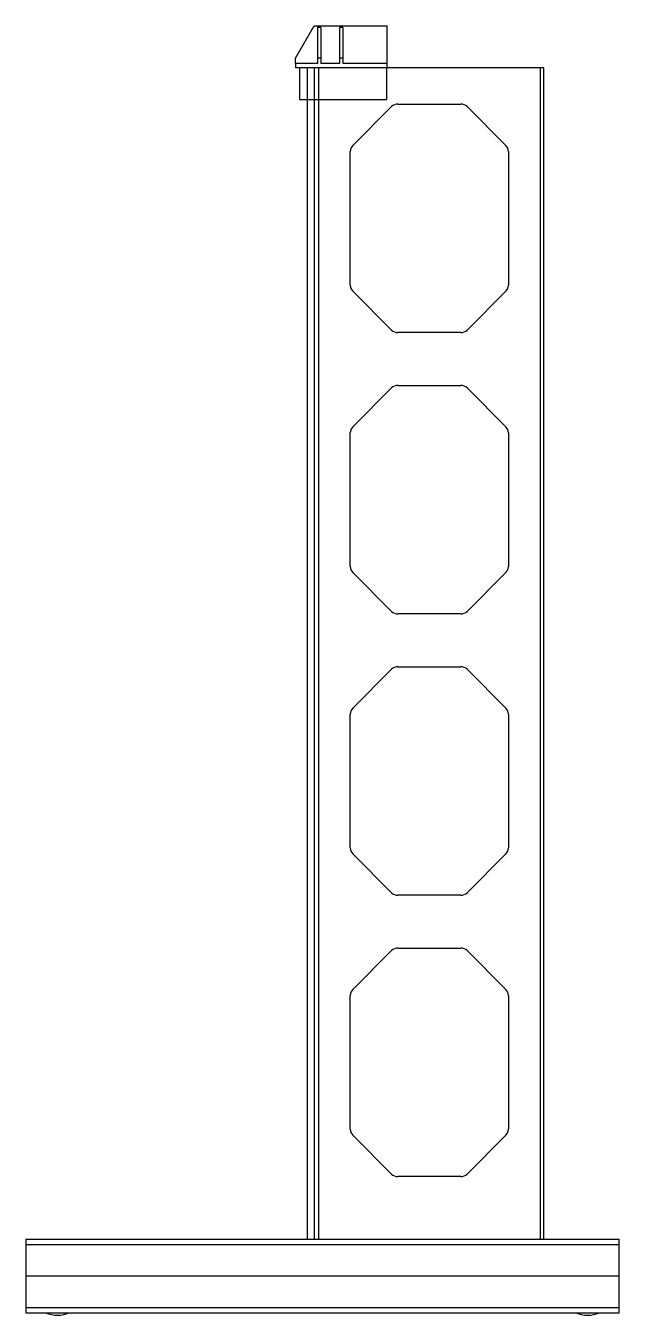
# Model space of a CAD drawing. Extents: x -1048 to 2327, y -655 to 6678.
import ezdxf

# ---------------------------------------------------------------- set-up
doc = ezdxf.new("R2010")
doc.units = 0
doc.header["$MEASUREMENT"] = 0
doc.layers.get('0').update_dxf_attribs({"linetype": 'CONTINUOUS'})

msp = doc.modelspace()

# ---------------------------------------------------------------- linework, layer by layer
at = {"color": 7, "linetype": 'CONTINUOUS'}
for p, q in [((485.5, 6493.5), (592, 6678)), ((592, 6678), (1005.5, 6678)), ((1005.5, 6678), (1005.5, 6463)), ((630.5, 6668), (610.5, 6668)), ((610.5, 6668), (610.5, 6493)), ((630.5, 6668), (630.5, 6493)), ((755.5, 6668), (735.5, 6668)), ((735.5, 6668), (735.5, 6493)), ((755.5, 6668), (755.5, 6493)), ((485.5, 6463), (485.5, 6493.5)), ((485.5, 6463), (485.5, 6438)), ((610.5, 6463), (485.5, 6463)), ((630.5, 6493), (610.5, 6493)), ((610.5, 6493), (610.5, 6463)), ((630.5, 6493), (630.5, 6463)), ((735.5, 6463), (630.5, 6463)), ((755.5, 6493), (735.5, 6493)), ((735.5, 6493), (735.5, 6463)), ((755.5, 6493), (755.5, 6463)), ((1005.5, 6463), (755.5, 6463)), ((1005.5, 6463), (1005.5, 6438)), ((1005.5, 6438), (485.5, 6438)), ((510.5, 6258), (510.5, 6438)), ((553, 6438), (553, -222)), ((592, 6438), (592, -222)), ((617, 6438), (617, -222)), ((1005.5, 6258), (1005.5, 6438)), ((1897, 6438), (1005.5, 6438)), ((1877, 6438), (1877, -222)), ((1897, 6438), (1897, -222)), ((510.5, 6258), (1005.5, 6258)), ((811.6, 5997.6), (1032.4, 6218.4)), ((1067.7, 6233), (1426.3, 6233)), ((1461.6, 6218.4), (1682.4, 5997.6)), ((797, 5203.7), (797, 5962.3)), ((1697, 5962.3), (1697, 5203.7)), ((1032.4, 4947.6), (811.6, 5168.4)), ((1682.4, 5168.4), (1461.6, 4947.6)), ((1426.3, 4933), (1067.7, 4933)), ((1067.7, 4633), (1426.3, 4633)), ((811.6, 4397.6), (1032.4, 4618.4)), ((1461.6, 4618.4), (1682.4, 4397.6)), ((797, 3603.7), (797, 4362.3)), ((1697, 4362.3), (1697, 3603.7)), ((1032.4, 3347.6), (811.6, 3568.4)), ((1682.4, 3568.4), (1461.6, 3347.6)), ((1426.3, 3333), (1067.7, 3333)), ((811.6, 2797.6), (1032.4, 3018.4)), ((1067.7, 3033), (1426.3, 3033)), ((1461.6, 3018.4), (1682.4, 2797.6)), ((797, 2003.7), (797, 2762.3)), ((1697, 2762.3), (1697, 2003.7)), ((1032.4, 1747.6), (811.6, 1968.4)), ((1682.4, 1968.4), (1461.6, 1747.6)), ((1426.3, 1733), (1067.7, 1733)), ((811.6, 1197.6), (1032.4, 1418.4)), ((1067.7, 1433), (1426.3, 1433)), ((1461.6, 1418.4), (1682.4, 1197.6)), ((797, 403.7), (797, 1162.3)), ((1697, 1162.3), (1697, 403.7)), ((1032.4, 147.6), (811.6, 368.4)), ((1682.4, 368.4), (1461.6, 147.6)), ((1426.3, 133), (1067.7, 133)), ((-1048, -222), (2327, -222)), ((-1048, -222), (-1048, -252)), ((-1048, -252), (2327, -252)), ((-1048, -252), (-1048, -612)), ((-1048, -612), (2327, -612)), ((-1048, -612), (-1048, -642)), ((-1048, -642), (2327, -642))]:
    msp.add_line(p, q, dxfattribs=at)
for p, q in [((2327, -642), (2327, -222)), ((-1048, -432), (2327, -432))]:
    msp.add_line(p, q)
for centre, start, end in [((1067.7, 6183), 90, 135), ((1426.3, 6183), 45, 90), ((847, 5962.3), 135, 180), ((1647, 5962.3), 0, 45), ((847, 5203.7), 180, 225), ((1647, 5203.7), 315, 360), ((1067.7, 4983), 225, 270), ((1426.3, 4983), 270, 315), ((1067.7, 4583), 90, 135), ((1426.3, 4583), 45, 90), ((847, 4362.3), 135, 180), ((1647, 4362.3), 0, 45), ((847, 3603.7), 180, 225), ((1647, 3603.7), 315, 360), ((1067.7, 3383), 225, 270), ((1426.3, 3383), 270, 315), ((1067.7, 2983), 90, 135), ((1426.3, 2983), 45, 90), ((847, 2762.3), 135, 180), ((1647, 2762.3), 0, 45), ((847, 2003.7), 180, 225), ((1647, 2003.7), 315, 360), ((1067.7, 1783), 225, 270), ((1426.3, 1783), 270, 315), ((1067.7, 1383), 90, 135), ((1426.3, 1383), 45, 90), ((847, 1162.3), 135, 180), ((1647, 1162.3), 0, 45), ((847, 403.7), 180, 225), ((1647, 403.7), 315, 360), ((1067.7, 183), 225, 270), ((1426.3, 183), 270, 315)]:
    msp.add_arc(centre, 50, start, end, dxfattribs=at)
for centre in [(-868, -480), (2147, -480)]:
    msp.add_arc(centre, 175, 247.77631, 292.22369)

doc.saveas('drawing.dxf')
